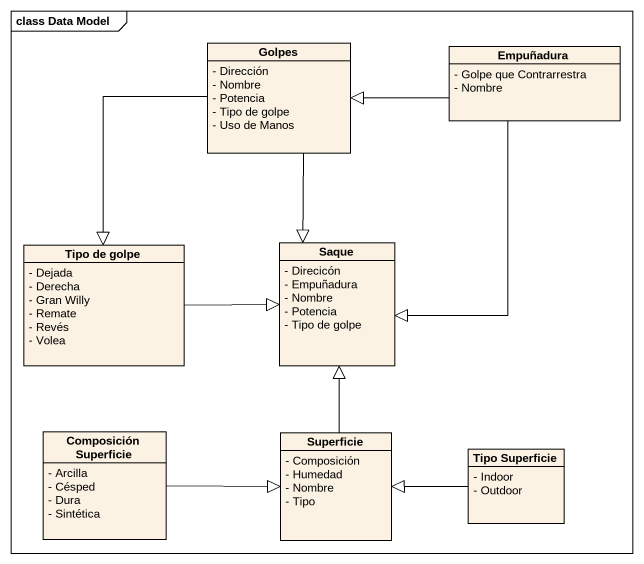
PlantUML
@startuml
mainframe class Data Model
hide circle
hide empty members
skinparam classAttributeIconSize 0
class Golpes {
  - Dirección
  - Nombre
  - Potencia
  - Tipo de golpe
  - Uso de Manos
}
class Empuñadura {
  - Golpe que Contrarrestra
  - Nombre
}
class "Tipo de golpe" as Tipo_de_golpe {
  - Dejada
  - Derecha
  - Gran Willy
  - Remate
  - Revés
  - Volea
}
class Saque {
  - Direcicón
  - Empuñadura
  - Nombre
  - Potencia
  - Tipo de golpe
}
class "Composición Superficie" as Composición_Superficie {
  - Arcilla
  - Césped
  - Dura
  - Sintética
}
class Superficie {
  - Composición
  - Humedad
  - Nombre
  - Tipo
}
class "Tipo Superficie" as Tipo_Superficie {
  - Indoor
  - Outdoor
}
Golpes --|> Tipo_de_golpe
Golpes --|> Saque
Empuñadura -left-|> Golpes
Empuñadura --|> Saque
Tipo_de_golpe -right-|> Saque
Composición_Superficie -right-|> Superficie
Superficie -up-|> Saque
Tipo_Superficie -left-|> Superficie
@enduml
